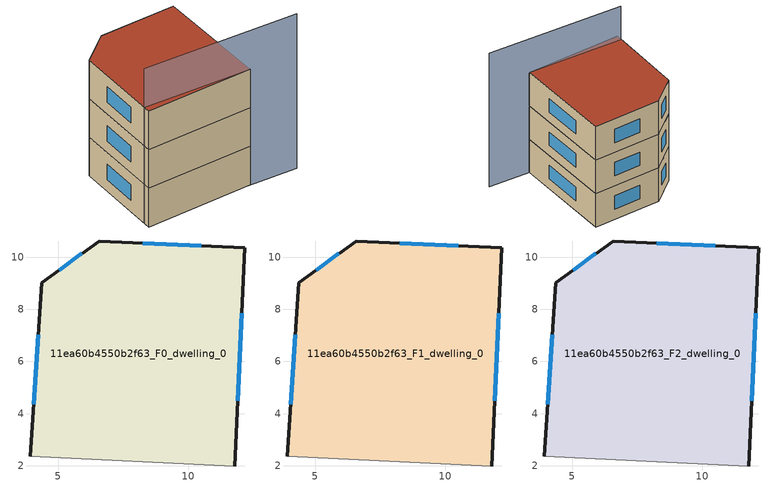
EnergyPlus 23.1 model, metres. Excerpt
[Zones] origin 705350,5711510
11ea60b4550b2f63_F0_dwelling_0
 floor ground (EU_floor_Construction): 12.17,10.37 11.78,1.99 3.92,2.36 4.38,9.03 6.57,10.63 z0
 wall outside (EU_wall_Construction): 11.78,1.99 12.17,10.37 6.57,10.63 4.38,9.03 3.92,2.36 z0:3
 wall adiabatic (EU_wall_Construction): 3.92,2.36 11.78,1.99 z0:3
 window (EU_Window_Construction): 10.5,10.44 8.25,10.55 / 11.9,4.49 12.06,7.86 / 4.24,7.03 4.06,4.35 / 5.91,10.15 5.03,9.5 z0.9:2.1
11ea60b4550b2f63_F1_dwelling_0
 floor to 11ea60b4550b2f63_F0_dwelling_0 (EU_floor_Construction): 12.17,10.37 11.78,1.99 3.92,2.36 4.38,9.03 6.57,10.63 z3
 wall outside (EU_wall_Construction): 11.78,1.99 12.17,10.37 6.57,10.63 4.38,9.03 3.92,2.36 z3:6
 wall adiabatic (EU_wall_Construction): 3.92,2.36 11.78,1.99 z3:6
 window (EU_Window_Construction): 10.5,10.44 8.25,10.55 / 11.9,4.49 12.06,7.86 / 4.24,7.03 4.06,4.35 / 5.91,10.15 5.03,9.5 z3.9:5.1
11ea60b4550b2f63_F2_dwelling_0
 floor to 11ea60b4550b2f63_F1_dwelling_0 (EU_floor_Construction): 12.17,10.37 11.78,1.99 3.92,2.36 4.38,9.03 6.57,10.63 z6
 wall outside (EU_wall_Construction): 11.78,1.99 12.17,10.37 6.57,10.63 4.38,9.03 3.92,2.36 z6:9
 wall adiabatic (EU_wall_Construction): 3.92,2.36 11.78,1.99 z6:9
 window (EU_Window_Construction): 10.5,10.44 8.25,10.55 / 11.9,4.49 12.06,7.86 / 4.24,7.03 4.06,4.35 / 5.91,10.15 5.03,9.5 z6.9:8.1
 roof outside (EU_roof_Construction): 11.78,1.99 12.17,10.37 6.57,10.63 4.38,9.03 3.92,2.36 z9
shading: 3.97,2.85 15.2,1.61 z0:12
[Building]
EU S2 Campaign: North Axis=0; Terrain=City; Solar Distribution=FullExterior
[Site:Location]
London: Latitude=51.5; Longitude=-0.5; Time Zone=0; Elevation=25
[SizingPeriod:WeatherFileDays]
AnnualSizingPeriod: Begin Month=1; Begin Day of Month=1; End Month=12; End Day of Month=31; Day of Week for Start Day=Monday; Use Weather File Daylight Saving Period=No; Use Weather File Rain and Snow Indicators=No
[MATERIAL]
EU_InternalMass_Material: Roughness=MediumRough; Thickness=0.1; Conductivity=1; Density=1800; Specific Heat=900; Thermal Absorptance=0.9; Solar Absorptance=0.7; Visible Absorptance=0.7
[MATERIAL:NOMASS] Roughness=MediumRough; Thermal Absorptance=0.9; Solar Absorptance=0.7; Visible Absorptance=0.7
Name | Thermal Resistance
EU_wall_NoMass | 1.04674
EU_roof_NoMass | 4.32442
EU_floor_NoMass | 2.04616
[WINDOWMATERIAL:SIMPLEGLAZINGSYSTEM]
EU_Window_SimpleGlazing: UFactor=4.25843; Solar Heat Gain Coefficient=0.85; Visible Transmittance=0.85
[CONSTRUCTION]
EU_wall_Construction: EU_wall_NoMass
EU_roof_Construction: EU_roof_NoMass
EU_floor_Construction: EU_floor_NoMass
EU_Window_Construction: EU_Window_SimpleGlazing
EU_InternalMass_Construction: EU_InternalMass_Material
[ZONE] Type=1; Multiplier=1; Ceiling Height=autocalculate; Volume=190.471; Floor Area=autocalculate; Part of Total Floor Area=Yes
11ea60b4550b2f63_F0_dwelling_0; 11ea60b4550b2f63_F1_dwelling_0; 11ea60b4550b2f63_F2_dwelling_0
[INTERNALMASS] Construction=EU_InternalMass_Construction; Surface Area=63.4902
Name | Zone or ZoneList
11ea60b4550b2f63_F0_dwelling_0_EU_InternalMass | 11ea60b4550b2f63_F0_dwelling_0
11ea60b4550b2f63_F1_dwelling_0_EU_InternalMass | 11ea60b4550b2f63_F1_dwelling_0
11ea60b4550b2f63_F2_dwelling_0_EU_InternalMass | 11ea60b4550b2f63_F2_dwelling_0
[OTHEREQUIPMENT] Fuel Type=Electricity; Design Level Calculation Method=Watts/Area; Power per Zone Floor Area=1; Fraction Latent=0; Fraction Radiant=0; Fraction Lost=0; Carbon Dioxide Generation Rate=0; EndUse Subcategory=EU_Step8_InternalGains
Name | Zone or ZoneList or Space or SpaceList | Schedule
EU_Step8_InternalGain_11ea60b4550b2f63_F0_dwelling_0_f000 | 11ea60b4550b2f63_F0_dwelling_0 | EU_Step8_GainSchedule_11ea60b4550b2f63_F0_dwelling_0_f000
EU_Step8_InternalGain_11ea60b4550b2f63_F1_dwelling_0_f000 | 11ea60b4550b2f63_F1_dwelling_0 | EU_Step8_GainSchedule_11ea60b4550b2f63_F1_dwelling_0_f000
EU_Step8_InternalGain_11ea60b4550b2f63_F2_dwelling_0_f000 | 11ea60b4550b2f63_F2_dwelling_0 | EU_Step8_GainSchedule_11ea60b4550b2f63_F2_dwelling_0_f000
[ZONEVENTILATION:DESIGNFLOWRATE] Schedule=EU_AlwaysOn; Design Flow Rate Calculation Method=AirChanges/Hour; Air Changes per Hour=0.488719; Ventilation Type=Natural; Fan Pressure Rise=0; Fan Total Efficiency=1; Constant Term Coefficient=1; Temperature Term Coefficient=0; Velocity Term Coefficient=0; Velocity Squared Term Coefficient=0; Minimum Indoor Temperature=-100; Maximum Indoor Temperature=100; Delta Temperature=-100; Minimum Outdoor Temperature=-100; Maximum Outdoor Temperature=100; Maximum Wind Speed=40
Name | Zone or ZoneList or Space or SpaceList
EU_ConstantAir_11ea60b4550b2f63_F0_dwelling_0 | 11ea60b4550b2f63_F0_dwelling_0
EU_ConstantAir_11ea60b4550b2f63_F1_dwelling_0 | 11ea60b4550b2f63_F1_dwelling_0
EU_ConstantAir_11ea60b4550b2f63_F2_dwelling_0 | 11ea60b4550b2f63_F2_dwelling_0
[HVACTEMPLATE:THERMOSTAT] Constant Heating Setpoint=20; Constant Cooling Setpoint=50
EU_HeatOnly_11ea60b4550b2f63_F0_dwelling_0; EU_HeatOnly_11ea60b4550b2f63_F1_dwelling_0; EU_HeatOnly_11ea60b4550b2f63_F2_dwelling_0
[HVACTEMPLATE:ZONE:IDEALLOADSAIRSYSTEM] System Availability Schedule=EU_AlwaysOn; Maximum Heating Supply Air Temperature=50; Minimum Cooling Supply Air Temperature=13; Maximum Heating Supply Air Humidity Ratio=0.0156; Minimum Cooling Supply Air Humidity Ratio=0.0077; Heating Limit=NoLimit; Cooling Limit=NoLimit; Heating Availability Schedule=EU_AlwaysOn; Cooling Availability Schedule=EU_CoolingOff; Dehumidification Control Type=ConstantSensibleHeatRatio; Cooling Sensible Heat Ratio=0.7; Dehumidification Setpoint=60; Humidification Control Type=None; Humidification Setpoint=30; Outdoor Air Method=None; Outdoor Air Flow Rate per Person=0.00944; Outdoor Air Flow Rate per Zone Floor Area=0; Outdoor Air Flow Rate per Zone=0; Demand Controlled Ventilation Type=None; Outdoor Air Economizer Type=NoEconomizer; Heat Recovery Type=None; Sensible Heat Recovery Effectiveness=0.7; Latent Heat Recovery Effectiveness=0.65
Name | Template Thermostat
11ea60b4550b2f63_F0_dwelling_0 | EU_HeatOnly_11ea60b4550b2f63_F0_dwelling_0
11ea60b4550b2f63_F1_dwelling_0 | EU_HeatOnly_11ea60b4550b2f63_F1_dwelling_0
11ea60b4550b2f63_F2_dwelling_0 | EU_HeatOnly_11ea60b4550b2f63_F2_dwelling_0
[SIZING:ZONE] Zone Cooling Design Supply Air Temperature Input Method=SupplyAirTemperature; Zone Cooling Design Supply Air Temperature=13; Zone Heating Design Supply Air Temperature Input Method=SupplyAirTemperature; Zone Heating Design Supply Air Temperature=50; Zone Cooling Design Supply Air Humidity Ratio=0.008; Zone Heating Design Supply Air Humidity Ratio=0.008; Cooling Design Air Flow Method=DesignDay; Cooling Design Air Flow Rate=0; Cooling Minimum Air Flow per Zone Floor Area=0.000762; Cooling Minimum Air Flow=0; Cooling Minimum Air Flow Fraction=0.2; Heating Design Air Flow Method=DesignDay; Heating Design Air Flow Rate=0; Heating Maximum Air Flow per Zone Floor Area=0.002032; Heating Maximum Air Flow=0.141576; Heating Maximum Air Flow Fraction=0.3; Account for Dedicated Outdoor Air System=No; Dedicated Outdoor Air System Control Strategy=NeutralSupplyAir; Dedicated Outdoor Air Low Setpoint Temperature for Design=autosize; Dedicated Outdoor Air High Setpoint Temperature for Design=autosize; Zone Load Sizing Method=Sensible Load Only No Latent Load; Zone Latent Cooling Design Supply Air Humidity Ratio Input Method=HumidityRatioDifference; Zone Cooling Design Supply Air Humidity Ratio Difference=0.005; Zone Latent Heating Design Supply Air Humidity Ratio Input Method=HumidityRatioDifference; Zone Humidification Design Supply Air Humidity Ratio Difference=0.005
11ea60b4550b2f63_F0_dwelling_0; 11ea60b4550b2f63_F1_dwelling_0; 11ea60b4550b2f63_F2_dwelling_0
[SCHEDULE:CONSTANT]
Name | Hourly Value
EU_AlwaysOn | 1
EU_CoolingOff | 0
[SCHEDULE:FILE] Column Number=1; Rows to Skip at Top=0; Number of Hours of Data=8760; Column Separator=Comma; Interpolate to Timestep=No; Minutes per Item=60; Adjust Schedule for Daylight Savings=Yes
Name | File
EU_Step8_GainSchedule_11ea60b4550b2f63_F0_dwelling_0_f000 | ../../schedules/11ea60b4550b2f63/11ea60b4550b2f63_F0_dwelling_0_f000_gain.csv
EU_Step8_GainSchedule_11ea60b4550b2f63_F1_dwelling_0_f000 | ../../schedules/11ea60b4550b2f63/11ea60b4550b2f63_F1_dwelling_0_f000_gain.csv
EU_Step8_GainSchedule_11ea60b4550b2f63_F2_dwelling_0_f000 | ../../schedules/11ea60b4550b2f63/11ea60b4550b2f63_F2_dwelling_0_f000_gain.csv
